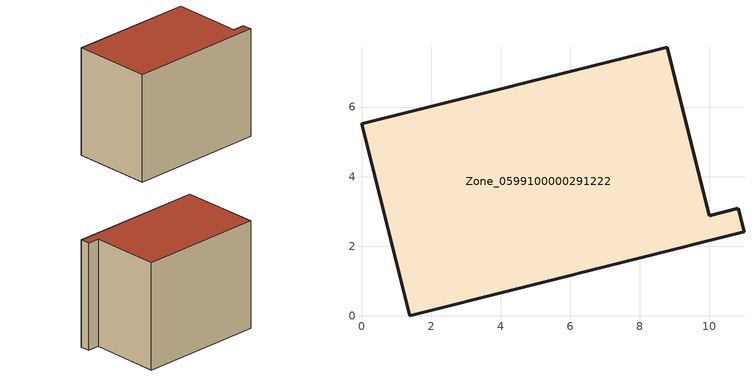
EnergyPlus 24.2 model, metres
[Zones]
Zone_0599100000291222
 floor ground (C_G): 1.39,0 0,5.52 8.79,7.72 10,2.87 10.83,3.08 11,2.42 z0
 wall outside (C_F): 10.83,3.08 10,2.87 8.79,7.72 0,5.52 1.39,0 11,2.42 10.83,3.08 z0:7.76
 roof outside (C_R): 1.39,0 11,2.42 10.83,3.08 10,2.87 8.79,7.72 0,5.52 z7.76
[BUILDING]
Pand.0599100000291222: North Axis=0; Terrain=City; Loads Convergence Tolerance Value=0.04; Temperature Convergence Tolerance Value=0.4; Solar Distribution=FullExterior; Maximum Number of Warmup Days=25; Minimum Number of Warmup Days=1
[Site:Location]
Rotterdam.The.Hague.AP_ZH_NLD Design_Conditions: Latitude=51.96; Longitude=4.45; Time Zone=1; Elevation=-4.5
[SITE:GROUNDTEMPERATURE:BUILDINGSURFACE]
18, 18, 18, 18, 18, 18, 18, 18, 18, 18, 18, 18
[MATERIAL] Thermal Absorptance=0.9; Solar Absorptance=0.7; Visible Absorptance=0.7
Name | Roughness | Thickness | Conductivity | Density | Specific Heat
G.TC.1975-1991 | MediumSmooth | 0.15 | 0.288461 | 540 | 1210
F.TC.1975-1991 | Rough | 0.3 | 0.230769 | 1920 | 840
R.TC.1975-1991 | MediumRough | 0.2 | 0.153846 | 1500 | 1000
[CONSTRUCTION]
C_G: G.TC.1975-1991
C_F: F.TC.1975-1991
C_R: R.TC.1975-1991
[ZONE]
Zone_0599100000291222: Type=1; Multiplier=1; Ceiling Height=Autocalculate; Volume=Autocalculate; Floor Area=autocalculate; Part of Total Floor Area=Yes
[ZONEINFILTRATION:DESIGNFLOWRATE]
Infil_Zone_0599100000291222: Zone or ZoneList or Space or SpaceList=Zone_0599100000291222; Schedule=AlwaysOn; Design Flow Rate Calculation Method=Flow/Area; Flow Rate per Floor Area=0.003; Constant Term Coefficient=1; Temperature Term Coefficient=0; Velocity Term Coefficient=0; Velocity Squared Term Coefficient=0
[HVACTEMPLATE:ZONE:IDEALLOADSAIRSYSTEM]
Zone_0599100000291222: Maximum Heating Supply Air Temperature=50; Minimum Cooling Supply Air Temperature=13; Maximum Heating Supply Air Humidity Ratio=0.0156; Minimum Cooling Supply Air Humidity Ratio=0.0077; Heating Limit=NoLimit; Cooling Limit=NoLimit; Dehumidification Control Type=ConstantSensibleHeatRatio; Cooling Sensible Heat Ratio=0.7; Dehumidification Setpoint=60; Humidification Control Type=None; Humidification Setpoint=30; Outdoor Air Method=None; Outdoor Air Flow Rate per Person=0.00944; Outdoor Air Flow Rate per Zone Floor Area=0; Outdoor Air Flow Rate per Zone=0; Demand Controlled Ventilation Type=None; Outdoor Air Economizer Type=NoEconomizer; Heat Recovery Type=None; Sensible Heat Recovery Effectiveness=0.7; Latent Heat Recovery Effectiveness=0.65
[ZONECONTROL:THERMOSTAT]
ThermostatControl_Zone_0599100000291222: Zone or ZoneList=Zone_0599100000291222; Control Type Schedule=DualSetpointControlType; Control 1=Thermostat_Zone_0599100000291222; Temperature Difference Between Cutout And Setpoint=0
[THERMOSTATSETPOINT:DUALSETPOINT]
Thermostat_Zone_0599100000291222: Heating Setpoint Temperature Schedule=HeatingSetpoint_Zone_0599100000291222; Cooling Setpoint Temperature Schedule=CoolingSetpoint_Zone_0599100000291222
[SCHEDULE:COMPACT]
HeatingSetpoint_Zone_0599100000291222: Through: 12/31, For: AllDays, Until: 24:00, 21
CoolingSetpoint_Zone_0599100000291222: Through: 12/31, For: AllDays, Until: 24:00, 24
DualSetpointControlType: Through: 12/31, For: AllDays, Until: 24:00, 4
AlwaysOn: Through: 12/31, For: AllDays, Until: 24:00, 1
